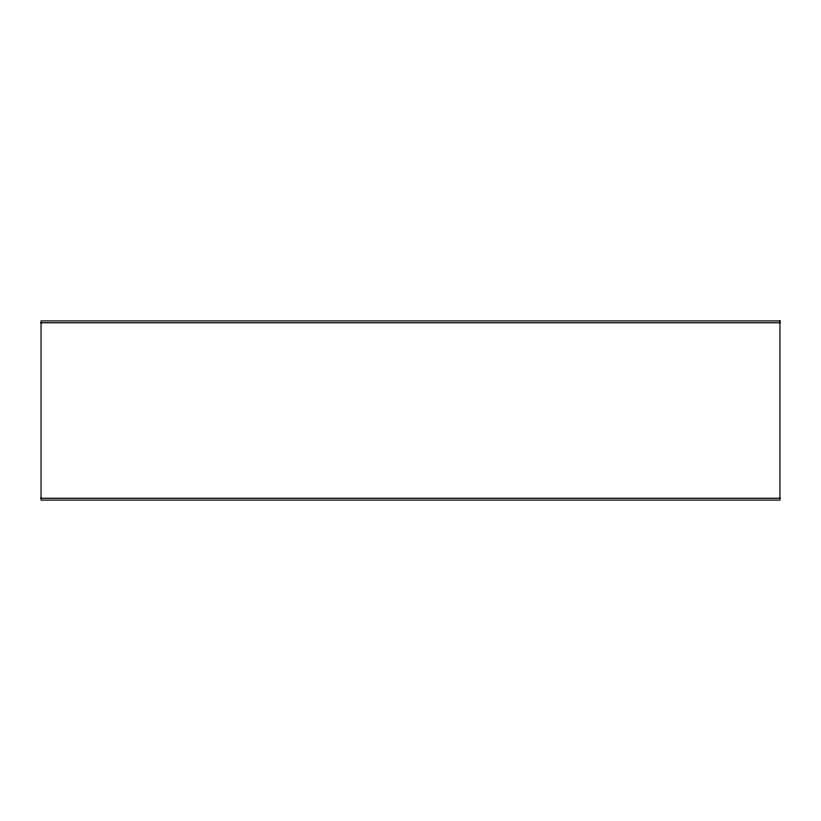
<?xml version="1.0" encoding="UTF-8"?>
<svg xmlns="http://www.w3.org/2000/svg" width="821" height="821" viewBox="0 0 821 821"><rect width="100%" height="100%" fill="white"/><g stroke="black" fill="none" stroke-linecap="round" stroke-linejoin="round"><path stroke-width="1.23" d="M41.05 322.756L779.95 322.756M41.05 498.244L779.95 498.244M779.95 320.908L41.05 320.908L41.05 500.092L779.95 500.092L779.95 320.908"/></g></svg>
